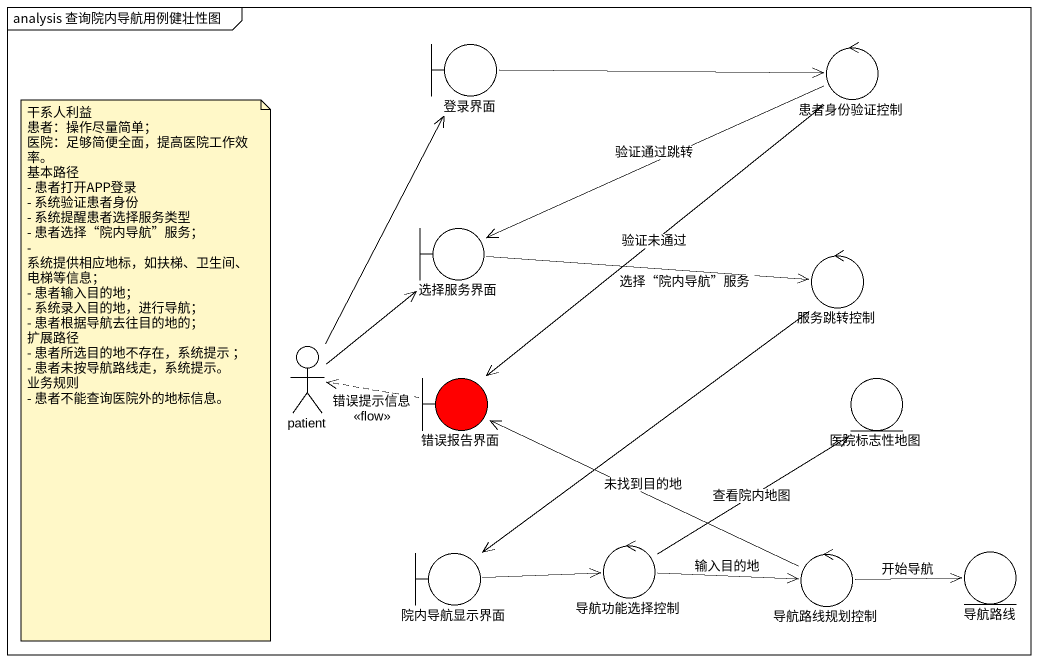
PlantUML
@startuml
mainframe analysis 查询院内导航用例健壮性图
boundary 登录界面
control 患者身份验证控制
boundary 选择服务界面
control 服务跳转控制
actor patient
boundary 错误报告界面 #FF0000
entity 医院标志性地图
control 导航功能选择控制
boundary 院内导航显示界面
control 导航路线规划控制
entity 导航路线
登录界面 -right-> 患者身份验证控制
患者身份验证控制 -left-> 选择服务界面 : 验证通过跳转
患者身份验证控制 --> 错误报告界面 : 验证未通过
选择服务界面 -right-> 服务跳转控制 : 选择“院内导航”服务
服务跳转控制 --> 院内导航显示界面
patient -up-> 登录界面
patient -up-> 选择服务界面
错误报告界面 .left.> patient : 错误提示信息\n<<flow>>
导航功能选择控制 -up-> 医院标志性地图 : 查看院内地图
导航功能选择控制 -right-> 导航路线规划控制 : 输入目的地
院内导航显示界面 -right-> 导航功能选择控制
导航路线规划控制 -left-> 错误报告界面 : 未找到目的地
导航路线规划控制 -right-> 导航路线 : 开始导航
note as N1
  干系人利益
  患者：操作尽量简单；
  医院：足够简便全面，提高医院工作效率。
  基本路径
  - 患者打开APP登录
  - 系统验证患者身份
  - 系统提醒患者选择服务类型
  - 患者选择“院内导航”服务；
  - 系统提供相应地标，如扶梯、卫生间、电梯等信息；
  - 患者输入目的地；
  - 系统录入目的地，进行导航；
  - 患者根据导航去往目的地的；
  扩展路径
  - 患者所选目的地不存在，系统提示 ；
  - 患者未按导航路线走，系统提示。
  业务规则
  - 患者不能查询医院外的地标信息。
end note
@enduml
